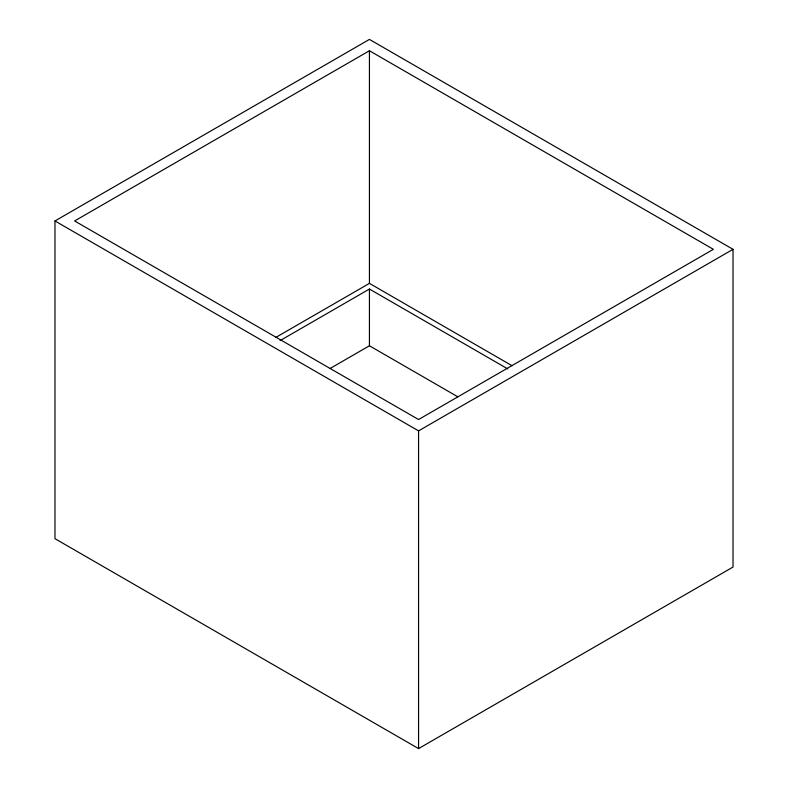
<?xml version="1.0" encoding="UTF-8"?>
<svg xmlns="http://www.w3.org/2000/svg" width="788" height="788" viewBox="0 0 788 788"><rect width="100%" height="100%" fill="white"/><g stroke="black" fill="none" stroke-linecap="round" stroke-linejoin="round"><path stroke-width="1.18" d="M54.973 220.955L369.434 39.4L733.027 249.323L733.027 567.045L418.566 748.6L54.973 538.677L54.973 220.955L418.566 430.878L733.027 249.323M369.434 50.747L74.624 220.955L418.566 419.531L713.376 249.323L369.434 50.747L369.434 283.365L512.121 365.75M275.77 337.441L369.434 283.365M280.114 340.613L369.434 289.038L507.758 368.902M330.083 368.489L369.434 345.774L457.749 396.768M418.566 430.878L418.566 748.6M369.434 289.038L369.434 345.774"/></g></svg>
